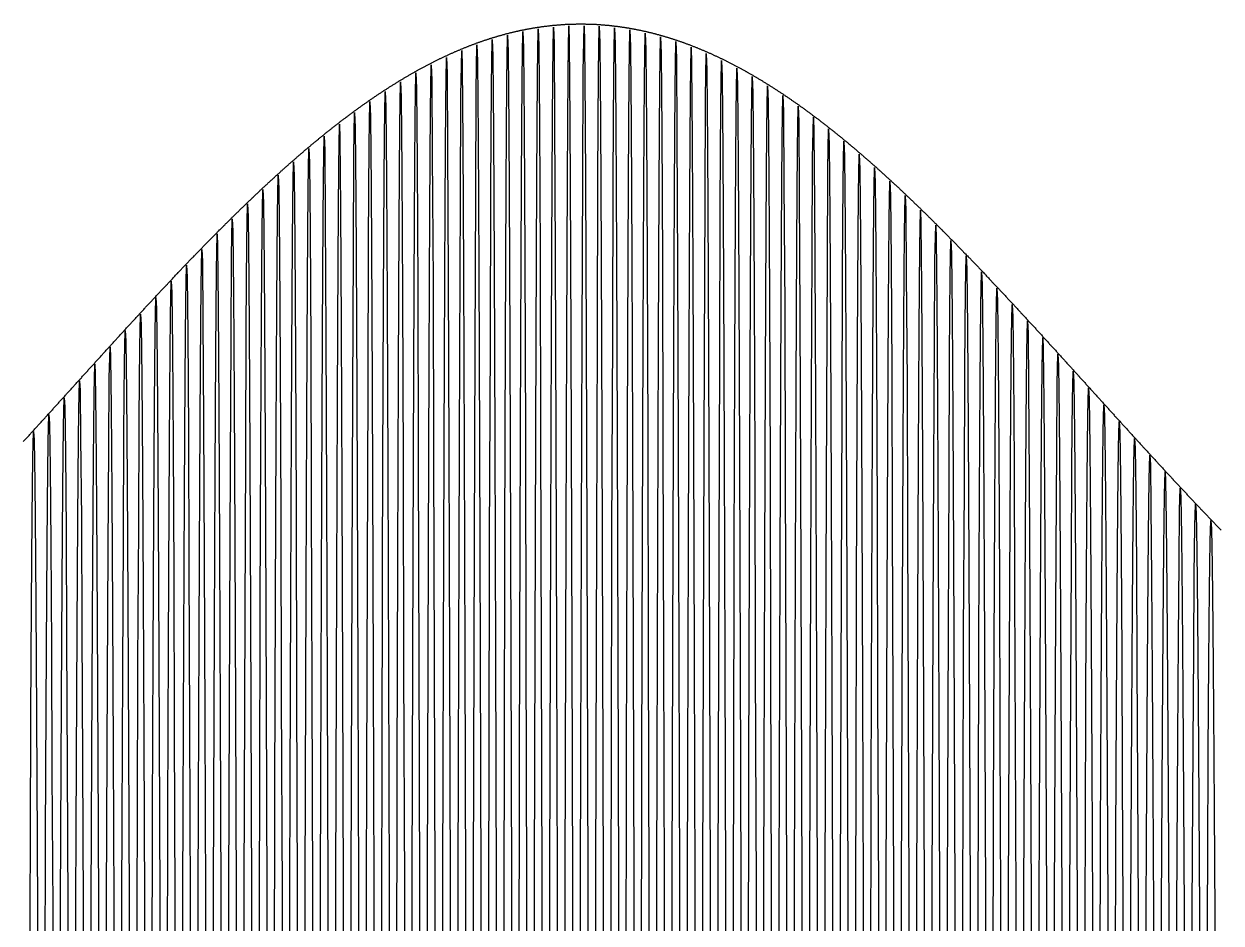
# Model space of a CAD drawing. Header units: metres. Extents: x 5 to 509, y -1 to 159.
# Drawn here: x 67.72 to 83.37, y 51.24 to 63 of the extents above; entities that cross this region are included whole.
import ezdxf

# ---------------------------------------------------------------- set-up
doc = ezdxf.new("R2010")
doc.units = ezdxf.units.M
doc.linetypes.add('DASHED', pattern=[0.6, 0.35, -0.25])
doc.layers.add('WAVE', color=7, linetype='Continuous')

msp = doc.modelspace()

# ---------------------------------------------------------------- linework, layer by layer
at = {"layer": 'WAVE', "linetype": 'DASHED'}
msp.add_lwpolyline([(67.708, 57.537), (67.717, 57.546), (67.725, 57.556), (67.733, 57.565), (67.742, 57.574), (67.75, 57.583), (67.758, 57.592), (67.767, 57.601), (67.775, 57.61), (67.783, 57.619), (67.792, 57.629), (67.8, 57.638), (67.808, 57.647), (67.817, 57.656), (67.825, 57.665), (67.833, 57.674), (67.842, 57.683), (67.85, 57.693), (67.858, 57.702), (67.867, 57.711), (67.875, 57.72), (67.883, 57.729), (67.892, 57.738), (67.9, 57.748), (67.908, 57.757), (67.917, 57.766), (67.925, 57.775), (67.933, 57.784), (67.942, 57.793), (67.95, 57.803), (67.958, 57.812), (67.967, 57.821), (67.975, 57.83), (67.983, 57.839), (67.992, 57.848), (68, 57.858), (68.008, 57.867), (68.017, 57.876), (68.025, 57.885), (68.033, 57.894), (68.042, 57.904), (68.05, 57.913), (68.058, 57.922), (68.067, 57.931), (68.075, 57.94), (68.083, 57.949), (68.092, 57.959), (68.1, 57.968), (68.108, 57.977), (68.117, 57.986), (68.125, 57.995), (68.133, 58.005), (68.142, 58.014), (68.15, 58.023), (68.158, 58.032), (68.167, 58.041), (68.175, 58.051), (68.183, 58.06), (68.192, 58.069), (68.2, 58.078), (68.208, 58.087), (68.217, 58.097), (68.225, 58.106), (68.233, 58.115), (68.242, 58.124), (68.25, 58.133), (68.258, 58.143), (68.267, 58.152), (68.275, 58.161), (68.283, 58.17), (68.292, 58.179), (68.3, 58.189), (68.308, 58.198), (68.317, 58.207), (68.325, 58.216), (68.333, 58.225), (68.342, 58.235), (68.35, 58.244), (68.358, 58.253), (68.367, 58.262), (68.375, 58.271), (68.383, 58.281), (68.392, 58.29), (68.4, 58.299), (68.408, 58.308), (68.417, 58.317), (68.425, 58.327), (68.433, 58.336), (68.442, 58.345), (68.45, 58.354), (68.458, 58.363), (68.467, 58.373), (68.475, 58.382), (68.483, 58.391), (68.492, 58.4), (68.5, 58.409), (68.508, 58.418), (68.517, 58.428), (68.525, 58.437), (68.533, 58.446), (68.542, 58.455), (68.55, 58.464), (68.558, 58.474), (68.567, 58.483), (68.575, 58.492), (68.583, 58.501), (68.592, 58.51), (68.6, 58.52), (68.608, 58.529), (68.617, 58.538), (68.625, 58.547), (68.633, 58.556), (68.642, 58.565), (68.65, 58.575), (68.658, 58.584), (68.667, 58.593), (68.675, 58.602), (68.683, 58.611), (68.692, 58.621), (68.7, 58.63), (68.708, 58.639), (68.717, 58.648), (68.725, 58.657), (68.733, 58.666), (68.742, 58.676), (68.75, 58.685), (68.758, 58.694), (68.767, 58.703), (68.775, 58.712), (68.783, 58.721), (68.792, 58.731), (68.8, 58.74), (68.808, 58.749), (68.817, 58.758), (68.825, 58.767), (68.833, 58.776), (68.842, 58.785), (68.85, 58.795), (68.858, 58.804), (68.867, 58.813), (68.875, 58.822), (68.883, 58.831), (68.892, 58.84), (68.9, 58.849), (68.908, 58.859), (68.917, 58.868), (68.925, 58.877), (68.933, 58.886), (68.942, 58.895), (68.95, 58.904), (68.958, 58.913), (68.967, 58.922), (68.975, 58.932), (68.983, 58.941), (68.992, 58.95), (69, 58.959), (69.008, 58.968), (69.017, 58.977), (69.025, 58.986), (69.033, 58.995), (69.042, 59.004), (69.05, 59.013), (69.058, 59.023), (69.067, 59.032), (69.075, 59.041), (69.083, 59.05), (69.092, 59.059), (69.1, 59.068), (69.108, 59.077), (69.117, 59.086), (69.125, 59.095), (69.133, 59.104), (69.142, 59.113), (69.15, 59.122), (69.158, 59.131), (69.167, 59.14), (69.175, 59.149), (69.183, 59.159), (69.192, 59.168), (69.2, 59.177), (69.208, 59.186), (69.217, 59.195), (69.225, 59.204), (69.233, 59.213), (69.242, 59.222), (69.25, 59.231), (69.258, 59.24), (69.267, 59.249), (69.275, 59.258), (69.283, 59.267), (69.292, 59.276), (69.3, 59.285), (69.308, 59.294), (69.317, 59.303), (69.325, 59.312), (69.333, 59.321), (69.342, 59.33), (69.35, 59.339), (69.358, 59.348), (69.367, 59.357), (69.375, 59.366), (69.383, 59.375), (69.392, 59.384), (69.4, 59.393), (69.408, 59.401), (69.417, 59.41), (69.425, 59.419), (69.433, 59.428), (69.442, 59.437), (69.45, 59.446), (69.458, 59.455), (69.467, 59.464), (69.475, 59.473), (69.483, 59.482), (69.492, 59.491), (69.5, 59.5), (69.508, 59.509), (69.517, 59.517), (69.525, 59.526), (69.533, 59.535), (69.542, 59.544), (69.55, 59.553), (69.558, 59.562), (69.567, 59.571), (69.575, 59.58), (69.583, 59.589), (69.592, 59.597), (69.6, 59.606), (69.608, 59.615), (69.617, 59.624), (69.625, 59.633), (69.633, 59.642), (69.642, 59.65), (69.65, 59.659), (69.658, 59.668), (69.667, 59.677), (69.675, 59.686), (69.683, 59.694), (69.692, 59.703), (69.7, 59.712), (69.708, 59.721), (69.717, 59.73), (69.725, 59.738), (69.733, 59.747), (69.742, 59.756), (69.75, 59.765), (69.758, 59.773), (69.767, 59.782), (69.775, 59.791), (69.783, 59.8), (69.792, 59.808), (69.8, 59.817), (69.808, 59.826), (69.817, 59.835), (69.825, 59.843), (69.833, 59.852), (69.842, 59.861), (69.85, 59.869), (69.858, 59.878), (69.867, 59.887), (69.875, 59.896), (69.883, 59.904), (69.892, 59.913), (69.9, 59.922), (69.908, 59.93), (69.917, 59.939), (69.925, 59.947), (69.933, 59.956), (69.942, 59.965), (69.95, 59.973), (69.958, 59.982), (69.967, 59.991), (69.975, 59.999), (69.983, 60.008), (69.992, 60.016), (70, 60.025), (70.008, 60.034), (70.017, 60.042), (70.025, 60.051), (70.033, 60.059), (70.042, 60.068), (70.05, 60.076), (70.058, 60.085), (70.067, 60.094), (70.075, 60.102), (70.083, 60.111), (70.092, 60.119), (70.1, 60.128), (70.108, 60.136), (70.117, 60.145), (70.125, 60.153), (70.133, 60.162), (70.142, 60.17), (70.15, 60.179), (70.158, 60.187), (70.167, 60.195), (70.175, 60.204), (70.183, 60.212), (70.192, 60.221), (70.2, 60.229), (70.208, 60.238), (70.217, 60.246), (70.225, 60.254), (70.233, 60.263), (70.242, 60.271), (70.25, 60.28), (70.258, 60.288), (70.267, 60.296), (70.275, 60.305), (70.283, 60.313), (70.292, 60.322), (70.3, 60.33), (70.308, 60.338), (70.317, 60.347), (70.325, 60.355), (70.333, 60.363), (70.342, 60.371), (70.35, 60.38), (70.358, 60.388), (70.367, 60.396), (70.375, 60.405), (70.383, 60.413), (70.392, 60.421), (70.4, 60.429), (70.408, 60.438), (70.417, 60.446), (70.425, 60.454), (70.433, 60.462), (70.442, 60.471), (70.45, 60.479), (70.458, 60.487), (70.467, 60.495), (70.475, 60.503), (70.483, 60.511), (70.492, 60.52), (70.5, 60.528), (70.508, 60.536), (70.517, 60.544), (70.525, 60.552), (70.533, 60.56), (70.542, 60.568), (70.55, 60.577), (70.558, 60.585), (70.567, 60.593), (70.575, 60.601), (70.583, 60.609), (70.592, 60.617), (70.6, 60.625), (70.608, 60.633), (70.617, 60.641), (70.625, 60.649), (70.633, 60.657), (70.642, 60.665), (70.65, 60.673), (70.658, 60.681), (70.667, 60.689), (70.675, 60.697), (70.683, 60.705), (70.692, 60.713), (70.7, 60.721), (70.708, 60.729), (70.717, 60.737), (70.725, 60.745), (70.733, 60.753), (70.742, 60.761), (70.75, 60.769), (70.758, 60.776), (70.767, 60.784), (70.775, 60.792), (70.783, 60.8), (70.792, 60.808), (70.8, 60.816), (70.808, 60.824), (70.817, 60.831), (70.825, 60.839), (70.833, 60.847), (70.842, 60.855), (70.85, 60.863), (70.858, 60.87), (70.867, 60.878), (70.875, 60.886), (70.883, 60.894), (70.892, 60.901), (70.9, 60.909), (70.908, 60.917), (70.917, 60.925), (70.925, 60.932), (70.933, 60.94), (70.942, 60.948), (70.95, 60.955), (70.958, 60.963), (70.967, 60.971), (70.975, 60.978), (70.983, 60.986), (70.992, 60.993), (71, 61.001), (71.008, 61.009), (71.017, 61.016), (71.025, 61.024), (71.033, 61.031), (71.042, 61.039), (71.05, 61.046), (71.058, 61.054), (71.067, 61.062), (71.075, 61.069), (71.083, 61.077), (71.092, 61.084), (71.1, 61.092), (71.108, 61.099), (71.117, 61.106), (71.125, 61.114), (71.133, 61.121), (71.142, 61.129), (71.15, 61.136), (71.158, 61.144), (71.167, 61.151), (71.175, 61.158), (71.183, 61.166), (71.192, 61.173), (71.2, 61.18), (71.208, 61.188), (71.217, 61.195), (71.225, 61.202), (71.233, 61.21), (71.242, 61.217), (71.25, 61.224), (71.258, 61.232), (71.267, 61.239), (71.275, 61.246), (71.283, 61.253), (71.292, 61.261), (71.3, 61.268), (71.308, 61.275), (71.317, 61.282), (71.325, 61.289), (71.333, 61.297), (71.342, 61.304), (71.35, 61.311), (71.358, 61.318), (71.367, 61.325), (71.375, 61.332), (71.383, 61.339), (71.392, 61.347), (71.4, 61.354), (71.408, 61.361), (71.417, 61.368), (71.425, 61.375), (71.433, 61.382), (71.442, 61.389), (71.45, 61.396), (71.458, 61.403), (71.467, 61.41), (71.475, 61.417), (71.483, 61.424), (71.492, 61.431), (71.5, 61.438), (71.508, 61.445), (71.517, 61.452), (71.525, 61.459), (71.533, 61.465), (71.542, 61.472), (71.55, 61.479), (71.558, 61.486), (71.567, 61.493), (71.575, 61.5), (71.583, 61.507), (71.592, 61.513), (71.6, 61.52), (71.608, 61.527), (71.617, 61.534), (71.625, 61.541), (71.633, 61.547), (71.642, 61.554), (71.65, 61.561), (71.658, 61.567), (71.667, 61.574), (71.675, 61.581), (71.683, 61.587), (71.692, 61.594), (71.7, 61.601), (71.708, 61.607), (71.717, 61.614), (71.725, 61.621), (71.733, 61.627), (71.742, 61.634), (71.75, 61.64), (71.758, 61.647), (71.767, 61.654), (71.775, 61.66), (71.783, 61.667), (71.792, 61.673), (71.8, 61.68), (71.808, 61.686), (71.817, 61.693), (71.825, 61.699), (71.833, 61.705), (71.842, 61.712), (71.85, 61.718), (71.858, 61.725), (71.867, 61.731), (71.875, 61.737), (71.883, 61.744), (71.892, 61.75), (71.9, 61.757), (71.908, 61.763), (71.917, 61.769), (71.925, 61.775), (71.933, 61.782), (71.942, 61.788), (71.95, 61.794), (71.958, 61.8), (71.967, 61.807), (71.975, 61.813), (71.983, 61.819), (71.992, 61.825), (72, 61.832), (72.008, 61.838), (72.017, 61.844), (72.025, 61.85), (72.033, 61.856), (72.042, 61.862), (72.05, 61.868), (72.058, 61.874), (72.067, 61.88), (72.075, 61.886), (72.083, 61.893), (72.092, 61.899), (72.1, 61.905), (72.108, 61.911), (72.117, 61.917), (72.125, 61.922), (72.133, 61.928), (72.142, 61.934), (72.15, 61.94), (72.158, 61.946), (72.167, 61.952), (72.175, 61.958), (72.183, 61.964), (72.192, 61.97), (72.2, 61.976), (72.208, 61.981), (72.217, 61.987), (72.225, 61.993), (72.233, 61.999), (72.242, 62.005), (72.25, 62.01), (72.258, 62.016), (72.267, 62.022), (72.275, 62.027), (72.283, 62.033), (72.292, 62.039), (72.3, 62.045), (72.308, 62.05), (72.317, 62.056), (72.325, 62.061), (72.333, 62.067), (72.342, 62.073), (72.35, 62.078), (72.358, 62.084), (72.367, 62.089), (72.375, 62.095), (72.383, 62.1), (72.392, 62.106), (72.4, 62.111), (72.408, 62.117), (72.417, 62.122), (72.425, 62.128), (72.433, 62.133), (72.442, 62.139), (72.45, 62.144), (72.458, 62.149), (72.467, 62.155), (72.475, 62.16), (72.483, 62.165), (72.492, 62.171), (72.5, 62.176), (72.508, 62.181), (72.517, 62.187), (72.525, 62.192), (72.533, 62.197), (72.542, 62.202), (72.55, 62.208), (72.558, 62.213), (72.567, 62.218), (72.575, 62.223), (72.583, 62.228), (72.592, 62.233), (72.6, 62.239), (72.608, 62.244), (72.617, 62.249), (72.625, 62.254), (72.633, 62.259), (72.642, 62.264), (72.65, 62.269), (72.658, 62.274), (72.667, 62.279), (72.675, 62.284), (72.683, 62.289), (72.692, 62.294), (72.7, 62.299), (72.708, 62.304), (72.717, 62.309), (72.725, 62.314), (72.733, 62.318), (72.742, 62.323), (72.75, 62.328), (72.758, 62.333), (72.767, 62.338), (72.775, 62.343), (72.783, 62.347), (72.792, 62.352), (72.8, 62.357), (72.808, 62.362), (72.817, 62.366), (72.825, 62.371), (72.833, 62.376), (72.842, 62.38), (72.85, 62.385), (72.858, 62.39), (72.867, 62.394), (72.875, 62.399), (72.883, 62.404), (72.892, 62.408), (72.9, 62.413), (72.908, 62.417), (72.917, 62.422), (72.925, 62.426), (72.933, 62.431), (72.942, 62.435), (72.95, 62.44), (72.958, 62.444), (72.967, 62.449), (72.975, 62.453), (72.983, 62.457), (72.992, 62.462), (73, 62.466), (73.008, 62.47), (73.017, 62.475), (73.025, 62.479), (73.033, 62.483), (73.042, 62.488), (73.05, 62.492), (73.058, 62.496), (73.067, 62.5), (73.075, 62.505), (73.083, 62.509), (73.092, 62.513), (73.1, 62.517), (73.108, 62.521), (73.117, 62.525), (73.125, 62.529), (73.133, 62.534), (73.142, 62.538), (73.15, 62.542), (73.158, 62.546), (73.167, 62.55), (73.175, 62.554), (73.183, 62.558), (73.192, 62.562), (73.2, 62.566), (73.208, 62.57), (73.217, 62.574), (73.225, 62.577), (73.233, 62.581), (73.242, 62.585), (73.25, 62.589), (73.258, 62.593), (73.267, 62.597), (73.275, 62.601), (73.283, 62.604), (73.292, 62.608), (73.3, 62.612), (73.308, 62.616), (73.317, 62.619), (73.325, 62.623), (73.333, 62.627), (73.342, 62.63), (73.35, 62.634), (73.358, 62.638), (73.367, 62.641), (73.375, 62.645), (73.383, 62.648), (73.392, 62.652), (73.4, 62.656), (73.408, 62.659), (73.417, 62.663), (73.425, 62.666), (73.433, 62.67), (73.442, 62.673), (73.45, 62.676), (73.458, 62.68), (73.467, 62.683), (73.475, 62.687), (73.483, 62.69), (73.492, 62.693), (73.5, 62.697), (73.508, 62.7), (73.517, 62.703), (73.525, 62.707), (73.533, 62.71), (73.542, 62.713), (73.55, 62.716), (73.558, 62.72), (73.567, 62.723), (73.575, 62.726), (73.583, 62.729), (73.592, 62.732), (73.6, 62.735), (73.608, 62.738), (73.617, 62.742), (73.625, 62.745), (73.633, 62.748), (73.642, 62.751), (73.65, 62.754), (73.658, 62.757), (73.667, 62.76), (73.675, 62.763), (73.683, 62.766), (73.692, 62.769), (73.7, 62.771), (73.708, 62.774), (73.717, 62.777), (73.725, 62.78), (73.733, 62.783), (73.742, 62.786), (73.75, 62.789), (73.758, 62.791), (73.767, 62.794), (73.775, 62.797), (73.783, 62.8), (73.792, 62.802), (73.8, 62.805), (73.808, 62.808), (73.817, 62.81), (73.825, 62.813), (73.833, 62.816), (73.842, 62.818), (73.85, 62.821), (73.858, 62.823), (73.867, 62.826), (73.875, 62.828), (73.883, 62.831), (73.892, 62.833), (73.9, 62.836), (73.908, 62.838), (73.917, 62.841), (73.925, 62.843), (73.933, 62.846), (73.942, 62.848), (73.95, 62.85), (73.958, 62.853), (73.967, 62.855), (73.975, 62.857), (73.983, 62.86), (73.992, 62.862), (74, 62.864), (74.008, 62.866), (74.017, 62.869), (74.025, 62.871), (74.033, 62.873), (74.042, 62.875), (74.05, 62.877), (74.058, 62.88), (74.067, 62.882), (74.075, 62.884), (74.083, 62.886), (74.092, 62.888), (74.1, 62.89), (74.108, 62.892), (74.117, 62.894), (74.125, 62.896), (74.133, 62.898), (74.142, 62.9), (74.15, 62.902), (74.158, 62.904), (74.167, 62.906), (74.175, 62.907), (74.183, 62.909), (74.192, 62.911), (74.2, 62.913), (74.208, 62.915), (74.217, 62.917), (74.225, 62.918), (74.233, 62.92), (74.242, 62.922), (74.25, 62.923), (74.258, 62.925), (74.267, 62.927), (74.275, 62.928), (74.283, 62.93), (74.292, 62.932), (74.3, 62.933), (74.308, 62.935), (74.317, 62.936), (74.325, 62.938), (74.333, 62.939), (74.342, 62.941), (74.35, 62.942), (74.358, 62.944), (74.367, 62.945), (74.375, 62.947), (74.383, 62.948), (74.392, 62.95), (74.4, 62.951), (74.408, 62.952), (74.417, 62.954), (74.425, 62.955), (74.433, 62.956), (74.442, 62.958), (74.45, 62.959), (74.458, 62.96), (74.467, 62.961), (74.475, 62.962), (74.483, 62.964), (74.492, 62.965), (74.5, 62.966), (74.508, 62.967), (74.517, 62.968), (74.525, 62.969), (74.533, 62.97), (74.542, 62.971), (74.55, 62.972), (74.558, 62.973), (74.567, 62.974), (74.575, 62.975), (74.583, 62.976), (74.592, 62.977), (74.6, 62.978), (74.608, 62.979), (74.617, 62.98), (74.625, 62.981), (74.633, 62.982), (74.642, 62.982), (74.65, 62.983), (74.658, 62.984), (74.667, 62.985), (74.675, 62.986), (74.683, 62.986), (74.692, 62.987), (74.7, 62.988), (74.708, 62.988), (74.717, 62.989), (74.725, 62.99), (74.733, 62.99), (74.742, 62.991), (74.75, 62.991), (74.758, 62.992), (74.767, 62.993), (74.775, 62.993), (74.783, 62.994), (74.792, 62.994), (74.8, 62.995), (74.808, 62.995), (74.817, 62.995), (74.825, 62.996), (74.833, 62.996), (74.842, 62.997), (74.85, 62.997), (74.858, 62.997), (74.867, 62.998), (74.875, 62.998), (74.883, 62.998), (74.892, 62.998), (74.9, 62.999), (74.908, 62.999), (74.917, 62.999), (74.925, 62.999), (74.933, 62.999), (74.942, 63), (74.95, 63), (74.958, 63), (74.967, 63), (74.975, 63), (74.983, 63), (74.992, 63), (75, 63), (75.008, 63), (75.017, 63), (75.025, 63), (75.033, 63), (75.042, 63), (75.05, 63), (75.058, 63), (75.067, 62.999), (75.075, 62.999), (75.083, 62.999), (75.092, 62.999), (75.1, 62.999), (75.108, 62.998), (75.117, 62.998), (75.125, 62.998), (75.133, 62.998), (75.142, 62.997), (75.15, 62.997), (75.158, 62.997), (75.167, 62.996), (75.175, 62.996), (75.183, 62.995), (75.192, 62.995), (75.2, 62.995), (75.208, 62.994), (75.217, 62.994), (75.225, 62.993), (75.233, 62.993), (75.242, 62.992), (75.25, 62.991), (75.258, 62.991), (75.267, 62.99), (75.275, 62.99), (75.283, 62.989), (75.292, 62.988), (75.3, 62.988), (75.308, 62.987), (75.317, 62.986), (75.325, 62.986), (75.333, 62.985), (75.342, 62.984), (75.35, 62.983), (75.358, 62.982), (75.367, 62.982), (75.375, 62.981), (75.383, 62.98), (75.392, 62.979), (75.4, 62.978), (75.408, 62.977), (75.417, 62.976), (75.425, 62.975), (75.433, 62.974), (75.442, 62.973), (75.45, 62.972), (75.458, 62.971), (75.467, 62.97), (75.475, 62.969), (75.483, 62.968), (75.492, 62.967), (75.5, 62.966), (75.508, 62.965), (75.517, 62.964), (75.525, 62.962), (75.533, 62.961), (75.542, 62.96), (75.55, 62.959), (75.558, 62.958), (75.567, 62.956), (75.575, 62.955), (75.583, 62.954), (75.592, 62.952), (75.6, 62.951), (75.608, 62.95), (75.617, 62.948), (75.625, 62.947), (75.633, 62.945), (75.642, 62.944), (75.65, 62.942), (75.658, 62.941), (75.667, 62.939), (75.675, 62.938), (75.683, 62.936), (75.692, 62.935), (75.7, 62.933), (75.708, 62.932), (75.717, 62.93), (75.725, 62.928), (75.733, 62.927), (75.742, 62.925), (75.75, 62.923), (75.758, 62.922), (75.767, 62.92), (75.775, 62.918), (75.783, 62.917), (75.792, 62.915), (75.8, 62.913), (75.808, 62.911), (75.817, 62.909), (75.825, 62.907), (75.833, 62.906), (75.842, 62.904), (75.85, 62.902), (75.858, 62.9), (75.867, 62.898), (75.875, 62.896), (75.883, 62.894), (75.892, 62.892), (75.9, 62.89), (75.908, 62.888), (75.917, 62.886), (75.925, 62.884), (75.933, 62.882), (75.942, 62.88), (75.95, 62.877), (75.958, 62.875), (75.967, 62.873), (75.975, 62.871), (75.983, 62.869), (75.992, 62.866), (76, 62.864), (76.008, 62.862), (76.017, 62.86), (76.025, 62.857), (76.033, 62.855), (76.042, 62.853), (76.05, 62.85), (76.058, 62.848), (76.067, 62.846), (76.075, 62.843), (76.083, 62.841), (76.092, 62.838), (76.1, 62.836), (76.108, 62.833), (76.117, 62.831), (76.125, 62.828), (76.133, 62.826), (76.142, 62.823), (76.15, 62.821), (76.158, 62.818), (76.167, 62.816), (76.175, 62.813), (76.183, 62.81), (76.192, 62.808), (76.2, 62.805), (76.208, 62.802), (76.217, 62.8), (76.225, 62.797), (76.233, 62.794), (76.242, 62.791), (76.25, 62.789), (76.258, 62.786), (76.267, 62.783), (76.275, 62.78), (76.283, 62.777), (76.292, 62.774), (76.3, 62.771), (76.308, 62.769), (76.317, 62.766), (76.325, 62.763), (76.333, 62.76), (76.342, 62.757), (76.35, 62.754), (76.358, 62.751), (76.367, 62.748), (76.375, 62.745), (76.383, 62.742), (76.392, 62.738), (76.4, 62.735), (76.408, 62.732), (76.417, 62.729), (76.425, 62.726), (76.433, 62.723), (76.442, 62.72), (76.45, 62.716), (76.458, 62.713), (76.467, 62.71), (76.475, 62.707), (76.483, 62.703), (76.492, 62.7), (76.5, 62.697), (76.508, 62.693), (76.517, 62.69), (76.525, 62.687), (76.533, 62.683), (76.542, 62.68), (76.55, 62.676), (76.558, 62.673), (76.567, 62.67), (76.575, 62.666), (76.583, 62.663), (76.592, 62.659), (76.6, 62.656), (76.608, 62.652), (76.617, 62.648), (76.625, 62.645), (76.633, 62.641), (76.642, 62.638), (76.65, 62.634), (76.658, 62.63), (76.667, 62.627), (76.675, 62.623), (76.683, 62.619), (76.692, 62.616), (76.7, 62.612), (76.708, 62.608), (76.717, 62.604), (76.725, 62.601), (76.733, 62.597), (76.742, 62.593), (76.75, 62.589), (76.758, 62.585), (76.767, 62.581), (76.775, 62.577), (76.783, 62.574), (76.792, 62.57), (76.8, 62.566), (76.808, 62.562), (76.817, 62.558), (76.825, 62.554), (76.833, 62.55), (76.842, 62.546), (76.85, 62.542), (76.858, 62.538), (76.867, 62.534), (76.875, 62.529), (76.883, 62.525), (76.892, 62.521), (76.9, 62.517), (76.908, 62.513), (76.917, 62.509), (76.925, 62.505), (76.933, 62.5), (76.942, 62.496), (76.95, 62.492), (76.958, 62.488), (76.967, 62.483), (76.975, 62.479), (76.983, 62.475), (76.992, 62.47), (77, 62.466), (77.008, 62.462), (77.017, 62.457), (77.025, 62.453), (77.033, 62.449), (77.042, 62.444), (77.05, 62.44), (77.058, 62.435), (77.067, 62.431), (77.075, 62.426), (77.083, 62.422), (77.092, 62.417), (77.1, 62.413), (77.108, 62.408), (77.117, 62.404), (77.125, 62.399), (77.133, 62.394), (77.142, 62.39), (77.15, 62.385), (77.158, 62.38), (77.167, 62.376), (77.175, 62.371), (77.183, 62.366), (77.192, 62.362), (77.2, 62.357), (77.208, 62.352), (77.217, 62.347), (77.225, 62.343), (77.233, 62.338), (77.242, 62.333), (77.25, 62.328), (77.258, 62.323), (77.267, 62.318), (77.275, 62.314), (77.283, 62.309), (77.292, 62.304), (77.3, 62.299), (77.308, 62.294), (77.317, 62.289), (77.325, 62.284), (77.333, 62.279), (77.342, 62.274), (77.35, 62.269), (77.358, 62.264), (77.367, 62.259), (77.375, 62.254), (77.383, 62.249), (77.392, 62.244), (77.4, 62.239), (77.408, 62.233), (77.417, 62.228), (77.425, 62.223), (77.433, 62.218), (77.442, 62.213), (77.45, 62.208), (77.458, 62.202), (77.467, 62.197), (77.475, 62.192), (77.483, 62.187), (77.492, 62.181), (77.5, 62.176), (77.508, 62.171), (77.517, 62.165), (77.525, 62.16), (77.533, 62.155), (77.542, 62.149), (77.55, 62.144), (77.558, 62.139), (77.567, 62.133), (77.575, 62.128), (77.583, 62.122), (77.592, 62.117), (77.6, 62.111), (77.608, 62.106), (77.617, 62.1), (77.625, 62.095), (77.633, 62.089), (77.642, 62.084), (77.65, 62.078), (77.658, 62.073), (77.667, 62.067), (77.675, 62.061), (77.683, 62.056), (77.692, 62.05), (77.7, 62.045), (77.708, 62.039), (77.717, 62.033), (77.725, 62.027), (77.733, 62.022), (77.742, 62.016), (77.75, 62.01), (77.758, 62.005), (77.767, 61.999), (77.775, 61.993), (77.783, 61.987), (77.792, 61.981), (77.8, 61.976), (77.808, 61.97), (77.817, 61.964), (77.825, 61.958), (77.833, 61.952), (77.842, 61.946), (77.85, 61.94), (77.858, 61.934), (77.867, 61.928), (77.875, 61.922), (77.883, 61.917), (77.892, 61.911), (77.9, 61.905), (77.908, 61.899), (77.917, 61.893), (77.925, 61.886), (77.933, 61.88), (77.942, 61.874), (77.95, 61.868), (77.958, 61.862), (77.967, 61.856), (77.975, 61.85), (77.983, 61.844), (77.992, 61.838), (78, 61.832), (78.008, 61.825), (78.017, 61.819), (78.025, 61.813), (78.033, 61.807), (78.042, 61.8), (78.05, 61.794), (78.058, 61.788), (78.067, 61.782), (78.075, 61.775), (78.083, 61.769), (78.092, 61.763), (78.1, 61.757), (78.108, 61.75), (78.117, 61.744), (78.125, 61.737), (78.133, 61.731), (78.142, 61.725), (78.15, 61.718), (78.158, 61.712), (78.167, 61.705), (78.175, 61.699), (78.183, 61.693), (78.192, 61.686), (78.2, 61.68), (78.208, 61.673), (78.217, 61.667), (78.225, 61.66), (78.233, 61.654), (78.242, 61.647), (78.25, 61.64), (78.258, 61.634), (78.267, 61.627), (78.275, 61.621), (78.283, 61.614), (78.292, 61.607), (78.3, 61.601), (78.308, 61.594), (78.317, 61.587), (78.325, 61.581), (78.333, 61.574), (78.342, 61.567), (78.35, 61.561), (78.358, 61.554), (78.367, 61.547), (78.375, 61.541), (78.383, 61.534), (78.392, 61.527), (78.4, 61.52), (78.408, 61.513), (78.417, 61.507), (78.425, 61.5), (78.433, 61.493), (78.442, 61.486), (78.45, 61.479), (78.458, 61.472), (78.467, 61.465), (78.475, 61.459), (78.483, 61.452), (78.492, 61.445), (78.5, 61.438), (78.508, 61.431), (78.517, 61.424), (78.525, 61.417), (78.533, 61.41), (78.542, 61.403), (78.55, 61.396), (78.558, 61.389), (78.567, 61.382), (78.575, 61.375), (78.583, 61.368), (78.592, 61.361), (78.6, 61.354), (78.608, 61.347), (78.617, 61.339), (78.625, 61.332), (78.633, 61.325), (78.642, 61.318), (78.65, 61.311), (78.658, 61.304), (78.667, 61.297), (78.675, 61.289), (78.683, 61.282), (78.692, 61.275), (78.7, 61.268), (78.708, 61.261), (78.717, 61.253), (78.725, 61.246), (78.733, 61.239), (78.742, 61.232), (78.75, 61.224), (78.758, 61.217), (78.767, 61.21), (78.775, 61.202), (78.783, 61.195), (78.792, 61.188), (78.8, 61.18), (78.808, 61.173), (78.817, 61.166), (78.825, 61.158), (78.833, 61.151), (78.842, 61.144), (78.85, 61.136), (78.858, 61.129), (78.867, 61.121), (78.875, 61.114), (78.883, 61.106), (78.892, 61.099), (78.9, 61.092), (78.908, 61.084), (78.917, 61.077), (78.925, 61.069), (78.933, 61.062), (78.942, 61.054), (78.95, 61.046), (78.958, 61.039), (78.967, 61.031), (78.975, 61.024), (78.983, 61.016), (78.992, 61.009), (79, 61.001), (79.008, 60.993), (79.017, 60.986), (79.025, 60.978), (79.033, 60.971), (79.042, 60.963), (79.05, 60.955), (79.058, 60.948), (79.067, 60.94), (79.075, 60.932), (79.083, 60.925), (79.092, 60.917), (79.1, 60.909), (79.108, 60.901), (79.117, 60.894), (79.125, 60.886), (79.133, 60.878), (79.142, 60.87), (79.15, 60.863), (79.158, 60.855), (79.167, 60.847), (79.175, 60.839), (79.183, 60.831), (79.192, 60.824), (79.2, 60.816), (79.208, 60.808), (79.217, 60.8), (79.225, 60.792), (79.233, 60.784), (79.242, 60.776), (79.25, 60.769), (79.258, 60.761), (79.267, 60.753), (79.275, 60.745), (79.283, 60.737), (79.292, 60.729), (79.3, 60.721), (79.308, 60.713), (79.317, 60.705), (79.325, 60.697), (79.333, 60.689), (79.342, 60.681), (79.35, 60.673), (79.358, 60.665), (79.367, 60.657), (79.375, 60.649), (79.383, 60.641), (79.392, 60.633), (79.4, 60.625), (79.408, 60.617), (79.417, 60.609), (79.425, 60.601), (79.433, 60.593), (79.442, 60.585), (79.45, 60.577), (79.458, 60.568), (79.467, 60.56), (79.475, 60.552), (79.483, 60.544), (79.492, 60.536), (79.5, 60.528), (79.508, 60.52), (79.517, 60.511), (79.525, 60.503), (79.533, 60.495), (79.542, 60.487), (79.55, 60.479), (79.558, 60.471), (79.567, 60.462), (79.575, 60.454), (79.583, 60.446), (79.592, 60.438), (79.6, 60.429), (79.608, 60.421), (79.617, 60.413), (79.625, 60.405), (79.633, 60.396), (79.642, 60.388), (79.65, 60.38), (79.658, 60.371), (79.667, 60.363), (79.675, 60.355), (79.683, 60.347), (79.692, 60.338), (79.7, 60.33), (79.708, 60.322), (79.717, 60.313), (79.725, 60.305), (79.733, 60.296), (79.742, 60.288), (79.75, 60.28), (79.758, 60.271), (79.767, 60.263), (79.775, 60.254), (79.783, 60.246), (79.792, 60.238), (79.8, 60.229), (79.808, 60.221), (79.817, 60.212), (79.825, 60.204), (79.833, 60.195), (79.842, 60.187), (79.85, 60.179), (79.858, 60.17), (79.867, 60.162), (79.875, 60.153), (79.883, 60.145), (79.892, 60.136), (79.9, 60.128), (79.908, 60.119), (79.917, 60.111), (79.925, 60.102), (79.933, 60.094), (79.942, 60.085), (79.95, 60.076), (79.958, 60.068), (79.967, 60.059), (79.975, 60.051), (79.983, 60.042), (79.992, 60.034), (80, 60.025), (80.008, 60.016), (80.017, 60.008), (80.025, 59.999), (80.033, 59.991), (80.042, 59.982), (80.05, 59.973), (80.058, 59.965), (80.067, 59.956), (80.075, 59.947), (80.083, 59.939), (80.092, 59.93), (80.1, 59.922), (80.108, 59.913), (80.117, 59.904), (80.125, 59.896), (80.133, 59.887), (80.142, 59.878), (80.15, 59.869), (80.158, 59.861), (80.167, 59.852), (80.175, 59.843), (80.183, 59.835), (80.192, 59.826), (80.2, 59.817), (80.208, 59.808), (80.217, 59.8), (80.225, 59.791), (80.233, 59.782), (80.242, 59.773), (80.25, 59.765), (80.258, 59.756), (80.267, 59.747), (80.275, 59.738), (80.283, 59.73), (80.292, 59.721), (80.3, 59.712), (80.308, 59.703), (80.317, 59.694), (80.325, 59.686), (80.333, 59.677), (80.342, 59.668), (80.35, 59.659), (80.358, 59.65), (80.367, 59.642), (80.375, 59.633), (80.383, 59.624), (80.392, 59.615), (80.4, 59.606), (80.408, 59.597), (80.417, 59.589), (80.425, 59.58), (80.433, 59.571), (80.442, 59.562), (80.45, 59.553), (80.458, 59.544), (80.467, 59.535), (80.475, 59.526), (80.483, 59.517), (80.492, 59.509), (80.5, 59.5), (80.508, 59.491), (80.517, 59.482), (80.525, 59.473), (80.533, 59.464), (80.542, 59.455), (80.55, 59.446), (80.558, 59.437), (80.567, 59.428), (80.575, 59.419), (80.583, 59.41), (80.592, 59.401), (80.6, 59.393), (80.608, 59.384), (80.617, 59.375), (80.625, 59.366), (80.633, 59.357), (80.642, 59.348), (80.65, 59.339), (80.658, 59.33), (80.667, 59.321), (80.675, 59.312), (80.683, 59.303), (80.692, 59.294), (80.7, 59.285), (80.708, 59.276), (80.717, 59.267), (80.725, 59.258), (80.733, 59.249), (80.742, 59.24), (80.75, 59.231), (80.758, 59.222), (80.767, 59.213), (80.775, 59.204), (80.783, 59.195), (80.792, 59.186), (80.8, 59.177), (80.808, 59.168), (80.817, 59.159), (80.825, 59.149), (80.833, 59.14), (80.842, 59.131), (80.85, 59.122), (80.858, 59.113), (80.867, 59.104), (80.875, 59.095), (80.883, 59.086), (80.892, 59.077), (80.9, 59.068), (80.908, 59.059), (80.917, 59.05), (80.925, 59.041), (80.933, 59.032), (80.942, 59.023), (80.95, 59.013), (80.958, 59.004), (80.967, 58.995), (80.975, 58.986), (80.983, 58.977), (80.992, 58.968), (81, 58.959), (81.008, 58.95), (81.017, 58.941), (81.025, 58.932), (81.033, 58.922), (81.042, 58.913), (81.05, 58.904), (81.058, 58.895), (81.067, 58.886), (81.075, 58.877), (81.083, 58.868), (81.092, 58.859), (81.1, 58.849), (81.108, 58.84), (81.117, 58.831), (81.125, 58.822), (81.133, 58.813), (81.142, 58.804), (81.15, 58.795), (81.158, 58.785), (81.167, 58.776), (81.175, 58.767), (81.183, 58.758), (81.192, 58.749), (81.2, 58.74), (81.208, 58.731), (81.217, 58.721), (81.225, 58.712), (81.233, 58.703), (81.242, 58.694), (81.25, 58.685), (81.258, 58.676), (81.267, 58.666), (81.275, 58.657), (81.283, 58.648), (81.292, 58.639), (81.3, 58.63), (81.308, 58.621), (81.317, 58.611), (81.325, 58.602), (81.333, 58.593), (81.342, 58.584), (81.35, 58.575), (81.358, 58.565), (81.367, 58.556), (81.375, 58.547), (81.383, 58.538), (81.392, 58.529), (81.4, 58.52), (81.408, 58.51), (81.417, 58.501), (81.425, 58.492), (81.433, 58.483), (81.442, 58.474), (81.45, 58.464), (81.458, 58.455), (81.467, 58.446), (81.475, 58.437), (81.483, 58.428), (81.492, 58.418), (81.5, 58.409), (81.508, 58.4), (81.517, 58.391), (81.525, 58.382), (81.533, 58.373), (81.542, 58.363), (81.55, 58.354), (81.558, 58.345), (81.567, 58.336), (81.575, 58.327), (81.583, 58.317), (81.592, 58.308), (81.6, 58.299), (81.608, 58.29), (81.617, 58.281), (81.625, 58.271), (81.633, 58.262), (81.642, 58.253), (81.65, 58.244), (81.658, 58.235), (81.667, 58.225), (81.675, 58.216), (81.683, 58.207), (81.692, 58.198), (81.7, 58.189), (81.708, 58.179), (81.717, 58.17), (81.725, 58.161), (81.733, 58.152), (81.742, 58.143), (81.75, 58.133), (81.758, 58.124), (81.767, 58.115), (81.775, 58.106), (81.783, 58.097), (81.792, 58.087), (81.8, 58.078), (81.808, 58.069), (81.817, 58.06), (81.825, 58.051), (81.833, 58.041), (81.842, 58.032), (81.85, 58.023), (81.858, 58.014), (81.867, 58.005), (81.875, 57.995), (81.883, 57.986), (81.892, 57.977), (81.9, 57.968), (81.908, 57.959), (81.917, 57.949), (81.925, 57.94), (81.933, 57.931), (81.942, 57.922), (81.95, 57.913), (81.958, 57.904), (81.967, 57.894), (81.975, 57.885), (81.983, 57.876), (81.992, 57.867), (82, 57.858), (82.008, 57.848), (82.017, 57.839), (82.025, 57.83), (82.033, 57.821), (82.042, 57.812), (82.05, 57.803), (82.058, 57.793), (82.067, 57.784), (82.075, 57.775), (82.083, 57.766), (82.092, 57.757), (82.1, 57.748), (82.108, 57.738), (82.117, 57.729), (82.125, 57.72), (82.133, 57.711), (82.142, 57.702), (82.15, 57.693), (82.158, 57.683), (82.167, 57.674), (82.175, 57.665), (82.183, 57.656), (82.192, 57.647), (82.2, 57.638), (82.208, 57.629), (82.217, 57.619), (82.225, 57.61), (82.233, 57.601), (82.242, 57.592), (82.25, 57.583), (82.258, 57.574), (82.267, 57.565), (82.275, 57.556), (82.283, 57.546), (82.292, 57.537), (82.3, 57.528), (82.308, 57.519), (82.317, 57.51), (82.325, 57.501), (82.333, 57.492), (82.342, 57.483), (82.35, 57.473), (82.358, 57.464), (82.367, 57.455), (82.375, 57.446), (82.383, 57.437), (82.392, 57.428), (82.4, 57.419), (82.408, 57.41), (82.417, 57.401), (82.425, 57.392), (82.433, 57.383), (82.442, 57.373), (82.45, 57.364), (82.458, 57.355), (82.467, 57.346), (82.475, 57.337), (82.483, 57.328), (82.492, 57.319), (82.5, 57.31), (82.508, 57.301), (82.517, 57.292), (82.525, 57.283), (82.533, 57.274), (82.542, 57.265), (82.55, 57.256), (82.558, 57.247), (82.567, 57.238), (82.575, 57.228), (82.583, 57.219), (82.592, 57.21), (82.6, 57.201), (82.608, 57.192), (82.617, 57.183), (82.625, 57.174), (82.633, 57.165), (82.642, 57.156), (82.65, 57.147), (82.658, 57.138), (82.667, 57.129), (82.675, 57.12), (82.683, 57.111), (82.692, 57.102), (82.7, 57.093), (82.708, 57.084), (82.717, 57.075), (82.725, 57.066), (82.733, 57.057), (82.742, 57.048), (82.75, 57.039), (82.758, 57.03), (82.767, 57.021), (82.775, 57.012), (82.783, 57.004), (82.792, 56.995), (82.8, 56.986), (82.808, 56.977), (82.817, 56.968), (82.825, 56.959), (82.833, 56.95), (82.842, 56.941), (82.85, 56.932), (82.858, 56.923), (82.867, 56.914), (82.875, 56.905), (82.883, 56.896), (82.892, 56.887), (82.9, 56.878), (82.908, 56.87), (82.917, 56.861), (82.925, 56.852), (82.933, 56.843), (82.942, 56.834), (82.95, 56.825), (82.958, 56.816), (82.967, 56.807), (82.975, 56.798), (82.983, 56.79), (82.992, 56.781), (83, 56.772), (83.008, 56.763), (83.017, 56.754), (83.025, 56.745), (83.033, 56.736), (83.042, 56.728), (83.05, 56.719), (83.058, 56.71), (83.067, 56.701), (83.075, 56.692), (83.083, 56.683), (83.092, 56.675), (83.1, 56.666), (83.108, 56.657), (83.117, 56.648), (83.125, 56.639), (83.133, 56.631), (83.142, 56.622), (83.15, 56.613), (83.158, 56.604), (83.167, 56.595), (83.175, 56.587), (83.183, 56.578), (83.192, 56.569), (83.2, 56.56), (83.208, 56.552), (83.217, 56.543), (83.225, 56.534), (83.233, 56.525), (83.242, 56.517), (83.25, 56.508), (83.258, 56.499), (83.267, 56.491), (83.275, 56.482), (83.283, 56.473), (83.292, 56.464), (83.3, 56.456), (83.308, 56.447), (83.317, 56.438), (83.325, 56.43), (83.333, 56.421), (83.342, 56.412), (83.35, 56.404), (83.358, 56.395), (83.367, 56.386), (83.375, 56.378)], dxfattribs=at)
at = {"layer": 'WAVE'}
for points in [[(74.592, 50.26), (74.6, 53.38), (74.608, 56.337), (74.617, 58.932), (74.625, 60.986), (74.633, 62.36), (74.642, 62.96), (74.65, 62.744), (74.658, 61.729), (74.667, 59.982), (74.675, 57.622), (74.683, 54.811), (74.692, 51.74), (74.7, 48.618)], [(74.792, 50.259), (74.8, 53.383), (74.808, 56.344), (74.817, 58.942), (74.825, 60.998), (74.833, 62.374), (74.842, 62.974), (74.85, 62.758), (74.858, 61.741), (74.867, 59.991), (74.875, 57.629), (74.883, 54.815), (74.892, 51.741), (74.9, 48.616)], [(74.992, 50.259), (75, 53.384), (75.008, 56.347), (75.017, 58.945), (75.025, 61.002), (75.033, 62.377), (75.042, 62.977), (75.05, 62.76), (75.058, 61.743), (75.067, 59.993), (75.075, 57.63), (75.083, 54.815), (75.092, 51.741), (75.1, 48.616)], [(75.192, 50.259), (75.2, 53.383), (75.208, 56.344), (75.217, 58.941), (75.225, 60.996), (75.233, 62.37), (75.242, 62.969), (75.25, 62.752), (75.258, 61.735), (75.267, 59.986), (75.275, 57.625), (75.283, 54.812), (75.292, 51.74), (75.3, 48.618)], [(75.392, 50.26), (75.4, 53.38), (75.408, 56.337), (75.417, 58.929), (75.425, 60.981), (75.433, 62.353), (75.442, 62.951), (75.45, 62.734), (75.458, 61.717), (75.467, 59.971), (75.475, 57.613), (75.483, 54.806), (75.492, 51.739), (75.5, 48.623)], [(73.792, 50.271), (73.8, 53.345), (73.808, 56.261), (73.817, 58.819), (73.825, 60.846), (73.833, 62.202), (73.842, 62.796), (73.85, 62.585), (73.858, 61.585), (73.867, 59.863), (73.875, 57.536), (73.883, 54.762), (73.892, 51.731), (73.9, 48.649)], [(73.992, 50.267), (74, 53.357), (74.008, 56.287), (74.017, 58.858), (74.025, 60.894), (74.033, 62.257), (74.042, 62.853), (74.05, 62.641), (74.058, 61.635), (74.067, 59.904), (74.075, 57.566), (74.083, 54.779), (74.092, 51.734), (74.1, 48.638)], [(74.192, 50.264), (74.2, 53.367), (74.208, 56.309), (74.217, 58.89), (74.225, 60.934), (74.233, 62.301), (74.242, 62.899), (74.25, 62.686), (74.258, 61.676), (74.267, 59.938), (74.275, 57.591), (74.283, 54.794), (74.292, 51.737), (74.3, 48.629)], [(74.392, 50.262), (74.4, 53.374), (74.408, 56.325), (74.417, 58.914), (74.425, 60.964), (74.433, 62.336), (74.442, 62.935), (74.45, 62.72), (74.458, 61.707), (74.467, 59.964), (74.475, 57.61), (74.483, 54.804), (74.492, 51.739), (74.5, 48.623)], [(75.592, 50.262), (75.6, 53.374), (75.608, 56.324), (75.617, 58.911), (75.625, 60.958), (75.633, 62.325), (75.642, 62.921), (75.65, 62.704), (75.658, 61.69), (75.667, 59.948), (75.675, 57.596), (75.683, 54.796), (75.692, 51.737), (75.7, 48.629)], [(75.792, 50.264), (75.8, 53.367), (75.808, 56.307), (75.817, 58.885), (75.825, 60.925), (75.833, 62.288), (75.842, 62.881), (75.85, 62.665), (75.858, 61.653), (75.867, 59.917), (75.875, 57.573), (75.883, 54.782), (75.892, 51.734), (75.9, 48.638)], [(75.992, 50.267), (76, 53.357), (76.008, 56.285), (76.017, 58.852), (76.025, 60.883), (76.033, 62.24), (76.042, 62.83), (76.05, 62.614), (76.058, 61.607), (76.067, 59.877), (76.075, 57.544), (76.083, 54.765), (76.092, 51.731), (76.1, 48.649)], [(73.392, 50.28), (73.4, 53.316), (73.408, 56.195), (73.417, 58.722), (73.425, 60.724), (73.433, 62.064), (73.442, 62.651), (73.45, 62.444), (73.458, 61.456), (73.467, 59.756), (73.475, 57.457), (73.483, 54.717), (73.492, 51.722), (73.5, 48.676)], [(73.592, 50.275), (73.6, 53.331), (73.608, 56.23), (73.617, 58.774), (73.625, 60.789), (73.633, 62.138), (73.642, 62.728), (73.65, 62.519), (73.658, 61.525), (73.667, 59.813), (73.675, 57.499), (73.683, 54.741), (73.692, 51.727), (73.7, 48.661)], [(76.192, 50.271), (76.2, 53.345), (76.208, 56.259), (76.217, 58.812), (76.225, 60.833), (76.233, 62.182), (76.242, 62.769), (76.25, 62.554), (76.258, 61.551), (76.267, 59.83), (76.275, 57.509), (76.283, 54.745), (76.292, 51.727), (76.3, 48.661)], [(76.392, 50.275), (76.4, 53.331), (76.408, 56.227), (76.417, 58.766), (76.425, 60.773), (76.433, 62.114), (76.442, 62.697), (76.45, 62.483), (76.458, 61.486), (76.467, 59.776), (76.475, 57.468), (76.483, 54.721), (76.492, 51.723), (76.5, 48.676)], [(73.192, 50.286), (73.2, 53.298), (73.208, 56.155), (73.217, 58.663), (73.225, 60.65), (73.233, 61.98), (73.242, 62.563), (73.25, 62.358), (73.258, 61.379), (73.267, 59.691), (73.275, 57.41), (73.283, 54.69), (73.292, 51.717), (73.3, 48.693)], [(76.592, 50.28), (76.6, 53.316), (76.608, 56.192), (76.617, 58.712), (76.625, 60.706), (76.633, 62.037), (76.642, 62.615), (76.65, 62.402), (76.658, 61.412), (76.667, 59.713), (76.675, 57.422), (76.683, 54.695), (76.692, 51.717), (76.7, 48.693)], [(76.792, 50.285), (76.8, 53.298), (76.808, 56.151), (76.817, 58.652), (76.825, 60.63), (76.833, 61.95), (76.842, 62.524), (76.85, 62.312), (76.858, 61.329), (76.867, 59.644), (76.875, 57.37), (76.883, 54.665), (76.892, 51.712), (76.9, 48.712)], [(72.792, 50.299), (72.8, 53.256), (72.808, 56.062), (72.817, 58.526), (72.825, 60.478), (72.833, 61.785), (72.842, 62.359), (72.85, 62.158), (72.858, 61.197), (72.867, 59.539), (72.875, 57.298), (72.883, 54.626), (72.892, 51.705), (72.9, 48.733)], [(72.992, 50.292), (73, 53.278), (73.008, 56.111), (73.017, 58.597), (73.025, 60.568), (73.033, 61.887), (73.042, 62.466), (73.05, 62.263), (73.058, 61.292), (73.067, 59.619), (73.075, 57.357), (73.083, 54.66), (73.092, 51.711), (73.1, 48.712)], [(76.992, 50.292), (77, 53.278), (77.008, 56.107), (77.017, 58.586), (77.025, 60.546), (77.033, 61.854), (77.042, 62.422), (77.05, 62.212), (77.058, 61.237), (77.067, 59.566), (77.075, 57.313), (77.083, 54.632), (77.092, 51.705), (77.1, 48.733)], [(72.592, 50.306), (72.6, 53.233), (72.608, 56.01), (72.617, 58.448), (72.625, 60.38), (72.633, 61.675), (72.642, 62.242), (72.65, 62.044), (72.658, 61.093), (72.667, 59.453), (72.675, 57.235), (72.683, 54.59), (72.692, 51.698), (72.7, 48.755)], [(77.192, 50.298), (77.2, 53.256), (77.208, 56.058), (77.217, 58.513), (77.225, 60.454), (77.233, 61.749), (77.242, 62.311), (77.25, 62.102), (77.258, 61.137), (77.267, 59.482), (77.275, 57.251), (77.283, 54.596), (77.292, 51.698), (77.3, 48.755)], [(77.392, 50.306), (77.4, 53.233), (77.408, 56.005), (77.417, 58.434), (77.425, 60.354), (77.433, 61.636), (77.442, 62.191), (77.45, 61.984), (77.458, 61.029), (77.467, 59.391), (77.475, 57.184), (77.483, 54.557), (77.492, 51.691), (77.5, 48.78)], [(72.392, 50.314), (72.4, 53.207), (72.408, 55.953), (72.417, 58.364), (72.425, 60.275), (72.433, 61.555), (72.442, 62.117), (72.45, 61.922), (72.458, 60.982), (72.467, 59.36), (72.475, 57.166), (72.483, 54.55), (72.492, 51.69), (72.5, 48.78)], [(77.592, 50.313), (77.6, 53.207), (77.608, 55.948), (77.617, 58.349), (77.625, 60.247), (77.633, 61.514), (77.642, 62.063), (77.65, 61.857), (77.658, 60.913), (77.667, 59.294), (77.675, 57.112), (77.683, 54.516), (77.692, 51.682), (77.7, 48.806)], [(72.192, 50.323), (72.2, 53.181), (72.208, 55.893), (72.217, 58.274), (72.225, 60.163), (72.233, 61.428), (72.242, 61.984), (72.25, 61.791), (72.258, 60.862), (72.267, 59.26), (72.275, 57.093), (72.283, 54.508), (72.292, 51.682), (72.3, 48.806)], [(77.792, 50.322), (77.8, 53.181), (77.808, 55.888), (77.817, 58.259), (77.825, 60.133), (77.833, 61.384), (77.842, 61.925), (77.85, 61.722), (77.858, 60.789), (77.867, 59.19), (77.875, 57.035), (77.883, 54.471), (77.892, 51.674), (77.9, 48.834)], [(71.992, 50.331), (72, 53.152), (72.008, 55.829), (72.017, 58.18), (72.025, 60.043), (72.033, 61.293), (72.042, 61.841), (72.05, 61.652), (72.058, 60.735), (72.067, 59.154), (72.075, 57.015), (72.083, 54.464), (72.092, 51.673), (72.1, 48.834)], [(77.992, 50.331), (78, 53.152), (78.008, 55.823), (78.017, 58.163), (78.025, 60.012), (78.033, 61.246), (78.042, 61.78), (78.05, 61.579), (78.058, 60.658), (78.067, 59.08), (78.075, 56.954), (78.083, 54.424), (78.092, 51.665), (78.1, 48.863)], [(71.792, 50.341), (71.8, 53.122), (71.808, 55.761), (71.817, 58.079), (71.825, 59.918), (71.833, 61.15), (71.842, 61.691), (71.85, 61.505), (71.858, 60.601), (71.867, 59.042), (71.875, 56.933), (71.883, 54.416), (71.892, 51.664), (71.9, 48.863)], [(78.192, 50.34), (78.2, 53.122), (78.208, 55.755), (78.217, 58.062), (78.225, 59.885), (78.233, 61.101), (78.242, 61.627), (78.25, 61.428), (78.258, 60.52), (78.267, 58.964), (78.275, 56.868), (78.283, 54.375), (78.292, 51.655), (78.3, 48.894)], [(71.592, 50.351), (71.6, 53.09), (71.608, 55.69), (71.617, 57.974), (71.625, 59.785), (71.633, 61), (71.642, 61.534), (71.65, 61.35), (71.658, 60.461), (71.667, 58.925), (71.675, 56.846), (71.683, 54.367), (71.692, 51.654), (71.7, 48.894)], [(78.392, 50.35), (78.4, 53.09), (78.408, 55.684), (78.417, 57.956), (78.425, 59.751), (78.433, 60.948), (78.442, 61.466), (78.45, 61.27), (78.458, 60.375), (78.467, 58.843), (78.475, 56.779), (78.483, 54.323), (78.492, 51.645), (78.5, 48.926)], [(71.392, 50.361), (71.4, 53.057), (71.408, 55.616), (71.417, 57.864), (71.425, 59.647), (71.433, 60.843), (71.442, 61.369), (71.45, 61.189), (71.458, 60.313), (71.467, 58.802), (71.475, 56.756), (71.483, 54.315), (71.492, 51.644), (71.5, 48.926)], [(78.592, 50.36), (78.6, 53.057), (78.608, 55.61), (78.617, 57.846), (78.625, 59.612), (78.633, 60.789), (78.642, 61.298), (78.65, 61.105), (78.658, 60.225), (78.667, 58.717), (78.675, 56.685), (78.683, 54.27), (78.692, 51.635), (78.7, 48.96)], [(71.192, 50.372), (71.2, 53.023), (71.208, 55.539), (71.217, 57.75), (71.225, 59.504), (71.233, 60.68), (71.242, 61.198), (71.25, 61.021), (71.258, 60.16), (71.267, 58.673), (71.275, 56.661), (71.283, 54.26), (71.292, 51.634), (71.3, 48.96)], [(78.792, 50.371), (78.8, 53.023), (78.808, 55.533), (78.817, 57.731), (78.825, 59.467), (78.833, 60.624), (78.842, 61.124), (78.85, 60.934), (78.858, 60.068), (78.867, 58.585), (78.875, 56.588), (78.883, 54.214), (78.892, 51.624), (78.9, 48.995)], [(70.992, 50.383), (71, 52.987), (71.008, 55.459), (71.017, 57.632), (71.025, 59.355), (71.033, 60.511), (71.042, 61.02), (71.05, 60.846), (71.058, 60.001), (71.067, 58.54), (71.075, 56.563), (71.083, 54.204), (71.092, 51.623), (71.1, 48.995)], [(78.992, 50.382), (79, 52.987), (79.008, 55.453), (79.017, 57.611), (79.025, 59.317), (79.033, 60.453), (79.042, 60.944), (79.05, 60.757), (79.058, 59.906), (79.067, 58.449), (79.075, 56.488), (79.083, 54.156), (79.092, 51.612), (79.1, 49.031)], [(70.792, 50.394), (70.8, 52.95), (70.808, 55.377), (70.817, 57.509), (70.825, 59.201), (70.833, 60.336), (70.842, 60.836), (70.85, 60.666), (70.858, 59.836), (70.867, 58.403), (70.875, 56.462), (70.883, 54.146), (70.892, 51.612), (70.9, 49.031)], [(79.192, 50.393), (79.2, 52.95), (79.208, 55.37), (79.217, 57.488), (79.225, 59.162), (79.233, 60.276), (79.242, 60.758), (79.25, 60.574), (79.258, 59.738), (79.267, 58.309), (79.275, 56.384), (79.283, 54.096), (79.292, 51.601), (79.3, 49.069)], [(70.592, 50.406), (70.6, 52.912), (70.608, 55.292), (70.617, 57.383), (70.625, 59.043), (70.633, 60.156), (70.642, 60.647), (70.65, 60.48), (70.658, 59.667), (70.667, 58.261), (70.675, 56.358), (70.683, 54.086), (70.692, 51.6), (70.7, 49.069)], [(70.392, 50.418), (70.4, 52.873), (70.408, 55.205), (70.417, 57.254), (70.425, 58.88), (70.433, 59.971), (70.442, 60.452), (70.45, 60.29), (70.458, 59.493), (70.467, 58.116), (70.475, 56.251), (70.483, 54.024), (70.492, 51.588), (70.5, 49.107)], [(79.392, 50.405), (79.4, 52.912), (79.408, 55.285), (79.417, 57.362), (79.425, 59.002), (79.433, 60.095), (79.442, 60.566), (79.45, 60.386), (79.458, 59.566), (79.467, 58.165), (79.475, 56.278), (79.483, 54.035), (79.492, 51.589), (79.5, 49.107)], [(79.592, 50.417), (79.6, 52.873), (79.608, 55.198), (79.617, 57.232), (79.625, 58.839), (79.633, 59.909), (79.642, 60.37), (79.65, 60.193), (79.658, 59.39), (79.667, 58.017), (79.675, 56.169), (79.683, 53.972), (79.692, 51.577), (79.7, 49.146)], [(70.192, 50.431), (70.2, 52.834), (70.208, 55.116), (70.217, 57.122), (70.225, 58.714), (70.233, 59.782), (70.242, 60.254), (70.25, 60.095), (70.258, 59.315), (70.267, 57.967), (70.275, 56.141), (70.283, 53.961), (70.292, 51.576), (70.3, 49.146)], [(79.792, 50.429), (79.8, 52.834), (79.808, 55.108), (79.817, 57.099), (79.825, 58.671), (79.833, 59.718), (79.842, 60.169), (79.85, 59.996), (79.858, 59.21), (79.867, 57.866), (79.875, 56.057), (79.883, 53.908), (79.892, 51.564), (79.9, 49.187)], [(69.992, 50.443), (70, 52.793), (70.008, 55.025), (70.017, 56.987), (70.025, 58.544), (70.033, 59.589), (70.042, 60.051), (70.05, 59.896), (70.058, 59.133), (70.067, 57.815), (70.075, 56.029), (70.083, 53.897), (70.092, 51.563), (70.1, 49.187)], [(69.792, 50.456), (69.8, 52.752), (69.808, 54.932), (69.817, 56.849), (69.825, 58.371), (69.833, 59.393), (69.842, 59.844), (69.85, 59.693), (69.858, 58.948), (69.867, 57.66), (69.875, 55.915), (69.883, 53.831), (69.892, 51.55), (69.9, 49.228)], [(79.992, 50.442), (80, 52.793), (80.008, 55.017), (80.017, 56.964), (80.025, 58.501), (80.033, 59.524), (80.042, 59.965), (80.05, 59.795), (80.058, 59.026), (80.067, 57.712), (80.075, 55.944), (80.083, 53.842), (80.092, 51.552), (80.1, 49.228)], [(80.192, 50.455), (80.2, 52.752), (80.208, 54.925), (80.217, 56.826), (80.225, 58.327), (80.233, 59.326), (80.242, 59.757), (80.25, 59.59), (80.258, 58.839), (80.267, 57.555), (80.275, 55.828), (80.283, 53.776), (80.292, 51.539), (80.3, 49.269)], [(69.592, 50.469), (69.6, 52.71), (69.608, 54.839), (69.617, 56.71), (69.625, 58.195), (69.633, 59.193), (69.642, 59.634), (69.65, 59.487), (69.658, 58.76), (69.667, 57.503), (69.675, 55.799), (69.683, 53.765), (69.692, 51.538), (69.7, 49.269)], [(80.392, 50.468), (80.4, 52.71), (80.408, 54.831), (80.417, 56.686), (80.425, 58.151), (80.433, 59.126), (80.442, 59.546), (80.45, 59.383), (80.458, 58.649), (80.467, 57.397), (80.475, 55.711), (80.483, 53.708), (80.492, 51.525), (80.5, 49.311)], [(69.392, 50.482), (69.4, 52.667), (69.408, 54.743), (69.417, 56.568), (69.425, 58.017), (69.433, 58.991), (69.442, 59.421), (69.45, 59.278), (69.458, 58.569), (69.467, 57.343), (69.475, 55.682), (69.483, 53.697), (69.492, 51.524), (69.5, 49.311)], [(69.192, 50.496), (69.2, 52.624), (69.208, 54.647), (69.217, 56.426), (69.225, 57.838), (69.233, 58.786), (69.242, 59.206), (69.25, 59.067), (69.258, 58.377), (69.267, 57.182), (69.275, 55.563), (69.283, 53.629), (69.292, 51.511), (69.3, 49.354)], [(80.592, 50.481), (80.6, 52.667), (80.608, 54.735), (80.617, 56.545), (80.625, 57.973), (80.633, 58.923), (80.642, 59.332), (80.65, 59.173), (80.658, 58.457), (80.667, 57.236), (80.675, 55.593), (80.683, 53.64), (80.692, 51.512), (80.7, 49.354)], [(80.792, 50.494), (80.8, 52.624), (80.808, 54.639), (80.817, 56.402), (80.825, 57.793), (80.833, 58.718), (80.842, 59.116), (80.85, 58.96), (80.858, 58.263), (80.867, 57.074), (80.875, 55.473), (80.883, 53.571), (80.892, 51.499), (80.9, 49.397)], [(68.992, 50.509), (69, 52.581), (69.008, 54.55), (69.017, 56.281), (69.025, 57.656), (69.033, 58.58), (69.042, 58.989), (69.05, 58.854), (69.058, 58.182), (69.067, 57.019), (69.075, 55.443), (69.083, 53.56), (69.092, 51.498), (69.1, 49.397)], [(80.992, 50.508), (81, 52.581), (81.008, 54.542), (81.017, 56.257), (81.025, 57.611), (81.033, 58.511), (81.042, 58.898), (81.05, 58.747), (81.058, 58.068), (81.067, 56.91), (81.075, 55.352), (81.083, 53.502), (81.092, 51.485), (81.1, 49.441)], [(68.792, 50.523), (68.8, 52.538), (68.808, 54.453), (68.817, 56.136), (68.825, 57.474), (68.833, 58.373), (68.842, 58.771), (68.85, 58.639), (68.858, 57.986), (68.867, 56.855), (68.875, 55.322), (68.883, 53.49), (68.892, 51.484), (68.9, 49.441)], [(81.192, 50.521), (81.2, 52.538), (81.208, 54.444), (81.217, 56.112), (81.225, 57.428), (81.233, 58.303), (81.242, 58.679), (81.25, 58.532), (81.258, 57.872), (81.267, 56.745), (81.275, 55.231), (81.283, 53.432), (81.292, 51.472), (81.3, 49.484)], [(68.592, 50.536), (68.6, 52.494), (68.608, 54.355), (68.617, 55.991), (68.625, 57.29), (68.633, 58.164), (68.642, 58.551), (68.65, 58.424), (68.658, 57.789), (68.667, 56.69), (68.675, 55.2), (68.683, 53.42), (68.692, 51.471), (68.7, 49.484)], [(81.392, 50.535), (81.4, 52.494), (81.408, 54.346), (81.417, 55.966), (81.425, 57.245), (81.433, 58.094), (81.442, 58.459), (81.45, 58.316), (81.458, 57.674), (81.467, 56.58), (81.475, 55.109), (81.483, 53.362), (81.492, 51.458), (81.5, 49.528)], [(68.392, 50.55), (68.4, 52.45), (68.408, 54.256), (68.417, 55.845), (68.425, 57.107), (68.433, 57.955), (68.442, 58.331), (68.45, 58.208), (68.458, 57.592), (68.467, 56.525), (68.475, 55.079), (68.483, 53.35), (68.492, 51.457), (68.5, 49.528)], [(68.192, 50.563), (68.2, 52.406), (68.208, 54.158), (68.217, 55.699), (68.225, 56.923), (68.233, 57.746), (68.242, 58.111), (68.25, 57.991), (68.258, 57.394), (68.267, 56.36), (68.275, 54.957), (68.283, 53.28), (68.292, 51.443), (68.3, 49.572)], [(81.592, 50.549), (81.6, 52.45), (81.608, 54.248), (81.617, 55.82), (81.625, 57.061), (81.633, 57.885), (81.642, 58.239), (81.65, 58.099), (81.658, 57.477), (81.667, 56.415), (81.675, 54.987), (81.683, 53.292), (81.692, 51.445), (81.7, 49.572)], [(81.792, 50.562), (81.8, 52.406), (81.808, 54.15), (81.817, 55.674), (81.825, 56.877), (81.833, 57.676), (81.842, 58.019), (81.85, 57.883), (81.858, 57.279), (81.867, 56.249), (81.875, 54.865), (81.883, 53.221), (81.892, 51.431), (81.9, 49.616)], [(67.992, 50.577), (68, 52.362), (68.008, 54.06), (68.017, 55.552), (68.025, 56.739), (68.033, 57.537), (68.042, 57.89), (68.05, 57.775), (68.058, 57.197), (68.067, 56.194), (68.075, 54.835), (68.083, 53.21), (68.092, 51.43), (68.1, 49.616)], [(81.992, 50.576), (82, 52.362), (82.008, 54.051), (82.017, 55.528), (82.025, 56.693), (82.033, 57.467), (82.042, 57.799), (82.05, 57.667), (82.058, 57.082), (82.067, 56.084), (82.075, 54.743), (82.083, 53.151), (82.092, 51.417), (82.1, 49.659)], [(67.792, 50.591), (67.8, 52.319), (67.808, 53.962), (67.817, 55.407), (67.825, 56.555), (67.833, 57.328), (67.842, 57.671), (67.85, 57.559), (67.858, 57), (67.867, 56.029), (67.875, 54.713), (67.883, 53.14), (67.892, 51.416), (67.9, 49.659)], [(82.192, 50.589), (82.2, 52.319), (82.208, 53.953), (82.217, 55.383), (82.225, 56.51), (82.233, 57.259), (82.242, 57.579), (82.25, 57.452), (82.258, 56.885), (82.267, 55.92), (82.275, 54.622), (82.283, 53.082), (82.292, 51.404), (82.3, 49.703)], [(82.392, 50.603), (82.4, 52.275), (82.408, 53.856), (82.417, 55.238), (82.425, 56.327), (82.433, 57.051), (82.442, 57.361), (82.45, 57.238), (82.458, 56.69), (82.467, 55.756), (82.475, 54.501), (82.483, 53.012), (82.492, 51.39), (82.5, 49.746)], [(82.592, 50.616), (82.6, 52.232), (82.608, 53.759), (82.617, 55.094), (82.625, 56.146), (82.633, 56.845), (82.642, 57.145), (82.65, 57.025), (82.658, 56.495), (82.667, 55.593), (82.675, 54.382), (82.683, 52.943), (82.692, 51.377), (82.7, 49.789)], [(82.792, 50.63), (82.8, 52.189), (82.808, 53.663), (82.817, 54.951), (82.825, 55.967), (82.833, 56.641), (82.842, 56.93), (82.85, 56.814), (82.858, 56.303), (82.867, 55.432), (82.875, 54.263), (82.883, 52.875), (82.892, 51.364), (82.9, 49.832)], [(82.992, 50.643), (83, 52.147), (83.008, 53.568), (83.017, 54.81), (83.025, 55.789), (83.033, 56.439), (83.042, 56.717), (83.05, 56.605), (83.058, 56.112), (83.067, 55.273), (83.075, 54.145), (83.083, 52.807), (83.092, 51.35), (83.1, 49.874)], [(83.192, 50.656), (83.2, 52.105), (83.208, 53.474), (83.217, 54.67), (83.225, 55.613), (83.233, 56.239), (83.242, 56.506), (83.25, 56.398), (83.258, 55.923), (83.267, 55.115), (83.275, 54.029), (83.283, 52.74), (83.292, 51.337), (83.3, 49.916)]]:
    msp.add_lwpolyline(points, dxfattribs=at)

doc.saveas('drawing.dxf')
